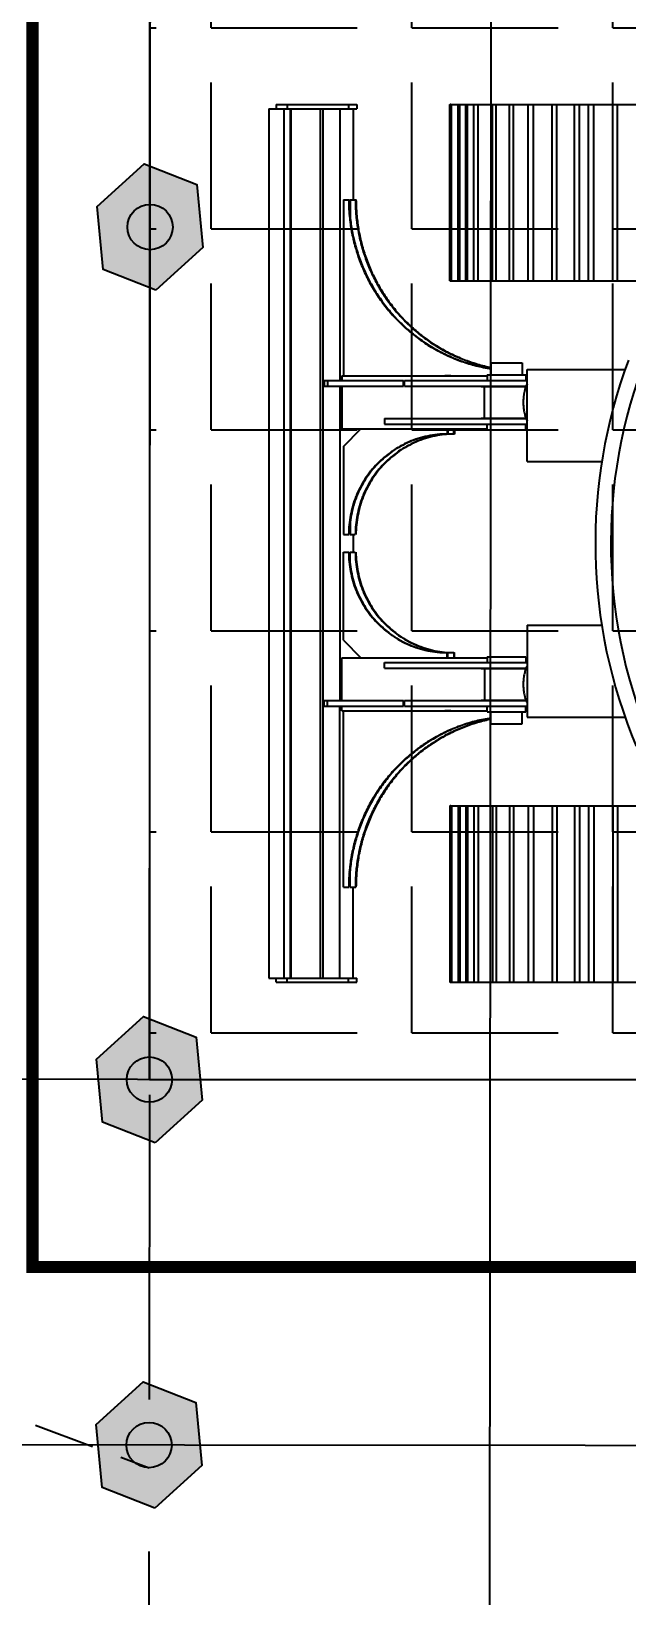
# Model space of a CAD drawing. Header units: metres. Extents: x 668617 to 675126, y 2286318 to 2293677.
# Drawn here: x 669146.04 to 669148.48, y 2287254.09 to 2287260.51 of the extents above; entities that cross this region are included whole.
import ezdxf

# ---------------------------------------------------------------- set-up
doc = ezdxf.new("R2010")
doc.units = ezdxf.units.M
doc.header["$MEASUREMENT"] = 0
doc.linetypes.add('DASHED2', pattern=[0.375, 0.25, -0.125])
doc.linetypes.add('HIDDEN', pattern=[0.375, 0.25, -0.125])
for name, color, linetype in [('0_DESVIO_PEATON', 150, 'Continuous'), ('0_DETALLES_COTAS', 252, 'Continuous'), ('0_GUIA', 6, 'Continuous'), ('0_LINEA_INDICADOR_SEÑAL', 253, 'Continuous'), ('0_VEH_CONSTRUCCION', 250, 'Continuous'), ('DMTG-PB-BANQUETAS', 251, 'Continuous'), ('DMTG-ZONA-TRABAJO', 250, 'Continuous'), ('IAF-R', 7, 'Continuous')]:
    doc.layers.add(name, color=color, linetype=linetype)
doc.styles.get("Standard").update_dxf_attribs({"font": 'arial.ttf'})
doc.dimstyles.get("Standard").update_dxf_attribs({"dimtxt": 0.18, "dimasz": 0.18, "dimexe": 0.18, "dimexo": 0.0625, "dimgap": 0.09, "dimtad": 0, "dimtih": 1, "dimtoh": 1, "dimdec": 4, "dimzin": 0, "dimdsep": 46, "dimtxsty": 'Standard', "dimcen": 0.09, "dimadec": 0, "dimazin": 0, "dimtfac": 1, "dimtdec": 4, "dimtofl": 0, "dimtmove": 0, "dimatfit": 3, "dimfxl": 1, "dimtolj": 1, "dimtzin": 0, "dimarcsym": 0})

# ---------------------------------------------------------------- blocks, each defined once
blk = doc.blocks.new('INDICADOR')
at = {"layer": 'IAF-R', "linetype": 'Continuous'}
h = blk.add_hatch(color=256, dxfattribs=at)
h.dxf.hatch_style = 1
h.paths.add_polyline_path([(0, 0.25), (-0.25, 0.125), (-0.25, -0.125), (0, -0.25), (0.25, -0.125), (0.25, 0.125)])
h.paths.add_polyline_path([(0.1, 0, -1), (-0.1, 0, -1)], flags=16)
h = blk.add_hatch(color=30, dxfattribs=at)
h.dxf.hatch_style = 1
h.paths.add_polyline_path([(-0.1, 0, 1), (0.1, 0, 1)])
at = {"layer": 'IAF-R', "linetype": 'Continuous', "flags": 128}
blk.add_lwpolyline([(-0.25, -0.125), (-0.25, 0.125), (0, 0.25), (0.25, 0.125), (0.25, -0.125), (0, -0.25)], close=True, dxfattribs=at)
at = {"layer": 'IAF-R', "linetype": 'Continuous'}
blk.add_circle((0, 0), 0.1, dxfattribs=at)
blk = doc.blocks.new('_DotSmall')
at = {"color": 0, "linetype": 'ByBlock', "const_width": 0.5}
blk.add_lwpolyline([(-0.0625, 0, 1), (0.0625, 0, 1)], format="xyb", close=True, dxfattribs=at)
blk = doc.blocks.new('*D303')
at = {"layer": '0_DETALLES_COTAS', "linetype": 'DASHED2', "lineweight": -2, "ltscale": 5, "transparency": 16777216}
for p, q in [((669145.0222, 2287256.147), (669145.02, 2287253.438)), ((669146.5222, 2287256.1458), (669146.52, 2287253.4367)), ((669145.0201, 2287253.618), (669143.7201, 2287253.6191)), ((669146.5201, 2287253.6167), (669145.0201, 2287253.618))]:
    blk.add_line(p, q, dxfattribs=at)
at = {"layer": 'Defpoints', "color": 0, "linetype": 'DASHED2', "ltscale": 5, "transparency": 16777216}
for p in [(669145.0223, 2287256.2095), (669146.5223, 2287256.2083), (669146.5201, 2287253.6167)]:
    blk.add_point(p, dxfattribs=at)
at = {"layer": '0_DETALLES_COTAS', "linetype": 'DASHED2', "lineweight": -2, "ltscale": 5, "transparency": 16777216, "xscale": 0.8, "yscale": 0.8, "zscale": 0.8}
for p, rotation in [((669145.0201, 2287253.618), 179.9524403379211), ((669146.5201, 2287253.6167), 359.9524403379211)]:
    blk.add_blockref('_DotSmall', p, dxfattribs=dict(at, rotation=rotation))
at = {"layer": '0_DETALLES_COTAS', "linetype": 'DASHED2', "ltscale": 5, "transparency": 16777216, "insert": (669142.2201, 2287253.6191), "char_height": 0.8, "attachment_point": 5}
blk.add_mtext('\\A1;1.50', dxfattribs=at)
blk = doc.blocks.new('excavadora planta')
at = {"color": 0}
for p, q in [((-0.5175, 1.251), (-4.1079, 1.251)), ((-0.9935, 0.7486), (-0.9935, 1.251)), ((-0.9804, 0.7486), (-0.9804, 1.251)), ((-0.9265, 0.7486), (-0.9265, 1.251)), ((-0.9114, 0.7486), (-0.9114, 1.251)), ((-0.885, 0.7486), (-0.885, 1.251)), ((-0.871, 0.7486), (-0.871, 1.251)), ((-0.8207, 0.7486), (-0.8207, 1.251)), ((-0.8076, 0.7486), (-0.8076, 1.251)), ((-0.7539, 0.7486), (-0.7539, 1.251)), ((-0.7389, 0.7486), (-0.7389, 1.251)), ((-0.6968, 0.7486), (-0.6968, 1.251)), ((-0.6861, 0.7486), (-0.6861, 1.251)), ((-0.6474, 0.7486), (-0.6474, 1.251)), ((-0.6373, 0.7486), (-0.6373, 1.251)), ((-0.596, 0.7486), (-0.596, 1.251)), ((-0.5845, 0.7486), (-0.5845, 1.251)), ((-0.5658, 0.7486), (-0.5658, 1.251)), ((-0.561, 0.7486), (-0.561, 1.251)), ((-0.5437, 0.7486), (-0.5437, 1.251)), ((-0.5392, 0.7486), (-0.5392, 1.251)), ((-0.5207, 0.7486), (-0.5207, 1.251)), ((-0.5175, 1.251), (-0.5175, 0.7486)), ((-0.5175, 0.7486), (-0.5175, 1.251)), ((-0.5156, 0.7486), (-0.5156, 1.251)), ((-0.0202, 1.251), (-0.2502, 1.251)), ((-0.2502, 1.251), (-0.2502, 1.239)), ((-0.2267, 1.251), (-0.2267, 1.239)), ((-0.0516, 1.251), (-0.0516, 1.239)), ((-0.0202, 1.251), (-0.0202, 1.239)), ((0, 1.239), (-0.2502, 1.239)), ((-0.2402, 1.239), (-0.2402, 0.9797)), ((-0.2016, 1.239), (-0.2016, 0.4642)), ((-0.154, -1.239), (-0.154, 1.239)), ((-0.1459, -1.239), (-0.1459, 1.239)), ((-0.0627, -1.239), (-0.0627, 1.239)), ((-0.0607, -1.239), (-0.0607, 1.239)), ((-0.0425, -1.239), (-0.0425, 1.239)), ((0, -1.239), (0, 1.239)), ((-0.2315, 0.9797), (-0.248, 0.9797)), ((-0.2315, 0.9797), (-0.2315, 0.9309)), ((-0.2125, 0.9797), (-0.229, 0.9797)), ((-0.2125, 0.9797), (-0.2125, 0.4773)), ((-0.5175, 0.7486), (-1.1389, 0.7486)), ((-0.5175, 0.7486), (-1.1389, 0.7486)), ((-0.7366, 0.4956), (-1.0152, 0.4956)), ((-0.7366, 0.2329), (-0.7366, 0.4956)), ((-0.6326, 0.5145), (-0.7221, 0.5145)), ((-0.7221, 0.5145), (-0.7221, 0.4803)), ((-0.6326, 0.5145), (-0.6326, 0.4803)), ((-0.7326, 0.4773), (-0.7366, 0.4773)), ((-0.3864, 0.4642), (-0.7366, 0.4642)), ((-0.3864, 0.4482), (-0.7366, 0.4482)), ((-0.6047, 0.4472), (-0.7327, 0.4472)), ((-0.6221, 0.4803), (-0.7326, 0.4803)), ((-0.7326, 0.4803), (-0.7326, 0.4642)), ((-0.6221, 0.4803), (-0.6221, 0.4642)), ((-0.2077, 0.4773), (-0.6221, 0.4773)), ((-0.6149, 0.3567), (-0.6149, 0.4472)), ((-0.5184, 0.4773), (-0.5012, 0.4773)), ((-0.3864, 0.4642), (-0.3864, 0.4482)), ((-0.1572, 0.4642), (-0.3834, 0.4642)), ((-0.3834, 0.4642), (-0.3834, 0.4482)), ((-0.1572, 0.4482), (-0.3834, 0.4482)), ((-0.2077, 0.4773), (-0.2077, 0.4642)), ((-0.2077, 0.4482), (-0.2077, 0.3266)), ((-0.2016, -0.4482), (-0.2016, 0.4482)), ((-0.1671, 0.4642), (-0.1671, 0.4482)), ((-0.1572, 0.4642), (-0.1572, 0.4482)), ((-0.3293, 0.3557), (-0.7366, 0.3557)), ((-0.3293, 0.3396), (-0.7366, 0.3396)), ((-0.7326, 0.3266), (-0.7366, 0.3266)), ((-0.6047, 0.3567), (-0.7327, 0.3567)), ((-0.7326, 0.3236), (-0.7326, 0.3396)), ((-0.6221, 0.3236), (-0.7326, 0.3236)), ((-0.6221, 0.3236), (-0.6221, 0.3396)), ((-0.2077, 0.3266), (-0.6221, 0.3266)), ((-0.5286, 0.3266), (-0.5286, 0.3115)), ((-0.5267, 0.3115), (-0.5267, 0.3266)), ((-0.5096, 0.3266), (-0.5096, 0.3115)), ((-0.5078, 0.3266), (-0.5078, 0.3115)), ((-0.3293, 0.3557), (-0.3293, 0.3396)), ((-0.2125, 0.2763), (-0.2617, 0.3266)), ((-0.2125, 0.2763), (-0.2125, 0.0251)), ((-0.7366, 0.2329), (-0.9488, 0.2329)), ((-0.2315, 0.0626), (-0.2315, 0.0251)), ((-0.2315, 0.0251), (-0.2462, 0.0251)), ((-0.2402, -0.0251), (-0.2402, 0.0251)), ((-0.2143, 0.0251), (-0.229, 0.0251)), ((-0.2125, 0.0251), (-0.2272, 0.0251)), ((-0.2315, -0.0251), (-0.2462, -0.0251)), ((-0.2315, -0.0626), (-0.2315, -0.0251)), ((-0.2143, -0.0251), (-0.229, -0.0251)), ((-0.2125, -0.0251), (-0.2272, -0.0251)), ((-0.2125, -0.2763), (-0.2125, -0.0251)), ((-0.7366, -0.2329), (-0.9488, -0.2329)), ((-0.7366, -0.2329), (-0.7366, -0.4956)), ((-0.5286, -0.3266), (-0.5286, -0.3115)), ((-0.5267, -0.3115), (-0.5267, -0.3266)), ((-0.5096, -0.3266), (-0.5096, -0.3115)), ((-0.5078, -0.3266), (-0.5078, -0.3115)), ((-0.2125, -0.2763), (-0.2617, -0.3266)), ((-0.7326, -0.3266), (-0.7366, -0.3266)), ((-0.3293, -0.3396), (-0.7366, -0.3396)), ((-0.3293, -0.3557), (-0.7331, -0.3557)), ((-0.6047, -0.3567), (-0.7327, -0.3567)), ((-0.6221, -0.3236), (-0.7326, -0.3236)), ((-0.7326, -0.3236), (-0.7326, -0.3396)), ((-0.6221, -0.3236), (-0.6221, -0.3396)), ((-0.2077, -0.3266), (-0.6221, -0.3266)), ((-0.6149, -0.3567), (-0.6149, -0.4472)), ((-0.3293, -0.3557), (-0.3293, -0.3396)), ((-0.2077, -0.4482), (-0.2077, -0.3266)), ((-0.3864, -0.4642), (-0.7366, -0.4642)), ((-0.7326, -0.4773), (-0.7366, -0.4773)), ((-0.3864, -0.4482), (-0.7331, -0.4482)), ((-0.6047, -0.4472), (-0.7327, -0.4472)), ((-0.7326, -0.4803), (-0.7326, -0.4642)), ((-0.6221, -0.4803), (-0.7326, -0.4803)), ((-0.7221, -0.5145), (-0.7221, -0.4803)), ((-0.6326, -0.5145), (-0.6326, -0.4803)), ((-0.6221, -0.4803), (-0.6221, -0.4642)), ((-0.2077, -0.4773), (-0.6221, -0.4773)), ((-0.5184, -0.4773), (-0.5012, -0.4773)), ((-0.3864, -0.4482), (-0.3864, -0.4642)), ((-0.1572, -0.4482), (-0.3834, -0.4482)), ((-0.3834, -0.4482), (-0.3834, -0.4642)), ((-0.1572, -0.4642), (-0.3834, -0.4642)), ((-0.2125, -0.9797), (-0.2125, -0.4773)), ((-0.2077, -0.4773), (-0.2077, -0.4642)), ((-0.2016, -1.239), (-0.2016, -0.4642)), ((-0.1671, -0.4642), (-0.1671, -0.4482)), ((-0.1572, -0.4642), (-0.1572, -0.4482)), ((-0.7366, -0.4956), (-1.0152, -0.4956)), ((-0.6326, -0.5145), (-0.7221, -0.5145)), ((-0.5175, -0.7486), (-1.1389, -0.7486)), ((-0.9935, -0.7486), (-0.9935, -1.251)), ((-0.9804, -0.7486), (-0.9804, -1.251)), ((-0.9265, -0.7486), (-0.9265, -1.251)), ((-0.9114, -0.7486), (-0.9114, -1.251)), ((-0.885, -0.7486), (-0.885, -1.251)), ((-0.871, -0.7486), (-0.871, -1.251)), ((-0.8207, -0.7486), (-0.8207, -1.251)), ((-0.8076, -0.7486), (-0.8076, -1.251)), ((-0.7539, -0.7486), (-0.7539, -1.251)), ((-0.7389, -0.7486), (-0.7389, -1.251)), ((-0.6968, -0.7486), (-0.6968, -1.251)), ((-0.6861, -0.7486), (-0.6861, -1.251)), ((-0.6474, -0.7486), (-0.6474, -1.251)), ((-0.6373, -0.7486), (-0.6373, -1.251)), ((-0.596, -0.7486), (-0.596, -1.251)), ((-0.5845, -0.7486), (-0.5845, -1.251)), ((-0.5658, -0.7486), (-0.5658, -1.251)), ((-0.561, -0.7486), (-0.561, -1.251)), ((-0.5437, -0.7486), (-0.5437, -1.251)), ((-0.5392, -0.7486), (-0.5392, -1.251)), ((-0.5207, -0.7486), (-0.5207, -1.251)), ((-0.5175, -0.7486), (-0.5175, -1.251)), ((-0.5156, -0.7486), (-0.5156, -1.251)), ((-0.2315, -0.9797), (-0.2315, -0.9309)), ((-0.2315, -0.9797), (-0.248, -0.9797)), ((-0.2402, -1.239), (-0.2402, -0.9797)), ((-0.2125, -0.9797), (-0.229, -0.9797)), ((0, -1.239), (-0.2502, -1.239)), ((-0.2502, -1.251), (-0.2502, -1.239)), ((-0.2267, -1.251), (-0.2267, -1.239)), ((-0.0516, -1.251), (-0.0516, -1.239)), ((-0.0202, -1.251), (-0.0202, -1.239)), ((-0.5175, -1.251), (-4.1079, -1.251)), ((-0.0202, -1.251), (-0.2502, -1.251))]:
    blk.add_line(p, q, dxfattribs=at)
for centre, radius, start, end in [((-0.7451, 0.9797), 0.497, 350.4826, 355.2452), ((-0.7432, 0.9797), 0.497, 350.4067, 355.2069), ((-0.7455, 0.9797), 0.4974, 355.245, 0.0001), ((-0.7436, 0.9797), 0.4974, 355.2063, 0.0001), ((-0.726, 0.9797), 0.497, 350.1551, 355.0814), ((-0.7242, 0.9797), 0.497, 350.13, 355.0695), ((-0.7265, 0.9797), 0.4974, 355.081, 0.0002), ((-0.7247, 0.9797), 0.4974, 355.0694, 0.0002), ((-0.7442, 0.9795), 0.4962, 345.7116, 350.4827), ((-0.7424, 0.9795), 0.4961, 345.598, 350.4067), ((-0.7251, 0.9795), 0.4961, 345.2201, 350.1555), ((-0.7233, 0.9795), 0.4961, 345.1816, 350.1305), ((-0.743, 0.9792), 0.4949, 340.9287, 345.712), ((-0.7412, 0.9792), 0.4949, 340.7771, 345.5981), ((-0.7239, 0.9792), 0.4948, 340.2716, 345.2202), ((-0.722, 0.9792), 0.4947, 340.2197, 345.1819), ((-0.7415, 0.9787), 0.4933, 336.13, 340.9287), ((-0.7396, 0.9787), 0.4933, 335.9405, 340.7774), ((-0.7222, 0.9786), 0.493, 335.306, 340.2719), ((-0.7204, 0.9786), 0.493, 335.2404, 340.2198), ((-0.7397, 0.9779), 0.4914, 331.3132, 336.1304), ((-0.7378, 0.9779), 0.4913, 331.0848, 335.9406), ((-0.7204, 0.9778), 0.491, 330.3201, 335.3061), ((-0.7185, 0.9777), 0.491, 330.2407, 335.2407), ((-0.7378, 0.9769), 0.4892, 326.4747, 331.3132), ((-0.7359, 0.9768), 0.4891, 326.2075, 331.0849), ((-0.7184, 0.9766), 0.4887, 325.3111, 330.3205), ((-0.7166, 0.9766), 0.4887, 325.2178, 330.2409), ((-0.732, 0.9739), 0.4842, 316.3796, 321.3061), ((-0.7339, 0.974), 0.4844, 316.7266, 321.6132), ((-0.7359, 0.9756), 0.4869, 321.6133, 326.4749), ((-0.7339, 0.9755), 0.4867, 321.3063, 326.2075), ((-0.7164, 0.9752), 0.4862, 320.2764, 325.311), ((-0.7145, 0.9752), 0.4862, 320.1691, 325.2179), ((-0.7301, 0.9721), 0.4816, 311.4272, 316.3797), ((-0.732, 0.9723), 0.4818, 311.8147, 316.7269), ((-0.7125, 0.9717), 0.481, 310.126, 315.2151), ((-0.7106, 0.9716), 0.4809, 309.99, 315.0935), ((-0.7144, 0.9735), 0.4836, 315.2153, 320.2767), ((-0.7125, 0.9735), 0.4836, 315.0935, 320.1693), ((-2.4227, 0), 1.448, 338.3354, 24.0813), ((-0.727, 0.9683), 0.4766, 301.4439, 306.4482), ((-0.7289, 0.9684), 0.4769, 301.9135, 306.8766), ((-0.7284, 0.9702), 0.4791, 306.4486, 311.4272), ((-0.7304, 0.9704), 0.4793, 306.8765, 311.8144), ((-0.7108, 0.9697), 0.4784, 305.0098, 310.1261), ((-0.709, 0.9696), 0.4783, 304.859, 309.99), ((-2.4227, 0), 1.4922, 339.5246, 22.8083), ((-0.7249, 0.9645), 0.4723, 291.3656, 296.4155), ((-0.7268, 0.9647), 0.4725, 291.9169, 296.926), ((-0.7075, 0.9639), 0.4717, 289.5099, 294.6986), ((-0.7258, 0.9663), 0.4744, 296.4154, 301.4438), ((-0.7277, 0.9665), 0.4746, 296.9263, 301.9132), ((-0.7083, 0.9657), 0.4737, 294.6988, 299.8665), ((-0.7064, 0.9657), 0.4736, 294.5171, 299.7012), ((-0.7094, 0.9677), 0.4759, 299.8666, 305.0095), ((-0.7075, 0.9676), 0.4759, 299.7014, 304.859), ((-0.7239, 0.9616), 0.4693, 281.2161, 286.299), ((-0.7066, 0.9612), 0.4688, 279.0829, 284.3035), ((-0.7048, 0.9612), 0.4688, 278.8576, 284.0926), ((-0.7257, 0.9617), 0.4694, 281.8493, 286.8912), ((-0.7243, 0.9629), 0.4706, 286.2992, 291.3652), ((-0.7069, 0.9624), 0.4701, 284.3038, 289.5098), ((-0.7051, 0.9623), 0.47, 284.0928, 289.3131), ((-0.7261, 0.9631), 0.4708, 286.8916, 291.9168), ((-0.7056, 0.9639), 0.4716, 289.3133, 294.5167), ((-0.7807, 0.4278), 0.0517, 23.8804, 31.4762), ((-0.7997, 0.4193), 0.0726, 18.5631, 23.9697), ((-0.8193, 0.4126), 0.0932, 14.3974, 18.6055), ((-0.8377, 0.4079), 0.1123, 10.9164, 14.4176), ((-0.8537, 0.4047), 0.1286, 7.8721, 10.9283), ((-0.8665, 0.403), 0.1414, 5.1092, 7.8824), ((-0.8752, 0.4022), 0.1503, 2.5081, 5.115), ((-0.8797, 0.4019), 0.1548, 359.9832, 2.5126), ((-0.8797, 0.4019), 0.1547, 357.4518, 359.9876), ((-0.7996, 0.3845), 0.0724, 335.9832, 341.3955), ((-0.8191, 0.3912), 0.093, 341.3543, 345.5607), ((-0.8375, 0.396), 0.112, 345.5384, 349.0394), ((-0.8535, 0.3991), 0.1284, 349.0263, 352.0818), ((-0.8663, 0.4009), 0.1413, 352.0745, 354.8514), ((-0.8751, 0.4017), 0.1502, 354.8438, 357.4564), ((-0.7805, 0.376), 0.0516, 328.4797, 336.0696), ((-0.5286, 0.0367), 0.2749, 84.201, 89.9999), ((-0.5267, 0.0366), 0.2749, 84.201, 89.9999), ((-0.5096, 0.0367), 0.2749, 84.201, 89.9999), ((-0.5078, 0.0367), 0.2749, 84.201, 89.9999), ((-0.5286, 0.0363), 0.2752, 78.4052, 84.2005), ((-0.5268, 0.0363), 0.2752, 78.4052, 84.2005), ((-0.5096, 0.0363), 0.2752, 78.4052, 84.2005), ((-0.5078, 0.0363), 0.2752, 78.4052, 84.2005), ((-0.5287, 0.0357), 0.2759, 72.6232, 78.4049), ((-0.5269, 0.0357), 0.2759, 72.6232, 78.4049), ((-0.5097, 0.0357), 0.2759, 72.6232, 78.4049), ((-0.5079, 0.0357), 0.2759, 72.6232, 78.4049), ((-0.529, 0.0347), 0.2768, 66.861, 72.6226), ((-0.5272, 0.0347), 0.2768, 66.861, 72.6226), ((-0.51, 0.0347), 0.2768, 66.861, 72.6226), ((-0.5082, 0.0347), 0.2768, 66.861, 72.6226), ((-0.5295, 0.0336), 0.278, 61.1249, 66.861), ((-0.5277, 0.0336), 0.278, 61.1249, 66.861), ((-0.5105, 0.0336), 0.278, 61.1247, 66.8609), ((-0.5087, 0.0336), 0.278, 61.1249, 66.861), ((-0.5302, 0.0324), 0.2795, 55.418, 61.1244), ((-0.5284, 0.0324), 0.2795, 55.4182, 61.1246), ((-0.5112, 0.0324), 0.2795, 55.418, 61.1244), ((-0.5094, 0.0324), 0.2795, 55.418, 61.1244), ((-0.5311, 0.031), 0.2811, 49.7442, 55.4179), ((-0.5293, 0.031), 0.2811, 49.7442, 55.4179), ((-0.5121, 0.031), 0.2811, 49.7442, 55.4179), ((-0.5103, 0.031), 0.2811, 49.744, 55.4177), ((-0.5322, 0.0298), 0.2828, 44.1049, 49.7442), ((-0.5304, 0.0298), 0.2828, 44.1051, 49.7444), ((-0.5132, 0.0298), 0.2828, 44.1049, 49.7442), ((-0.5334, 0.0286), 0.2845, 38.5, 44.1049), ((-0.5114, 0.0298), 0.2828, 44.1049, 49.7442), ((-0.5316, 0.0286), 0.2845, 38.5002, 44.1052), ((-0.5144, 0.0286), 0.2845, 38.5, 44.1049), ((-0.5126, 0.0286), 0.2845, 38.4998, 44.1047), ((-0.5348, 0.0275), 0.2862, 32.9285, 38.5), ((-0.5329, 0.0275), 0.2862, 32.9285, 38.5), ((-0.5361, 0.0267), 0.2877, 27.3879, 32.9287), ((-0.5343, 0.0267), 0.2877, 27.388, 32.9288), ((-0.5158, 0.0275), 0.2862, 32.9285, 38.5), ((-0.5139, 0.0275), 0.2862, 32.9288, 38.5003), ((-0.5171, 0.0267), 0.2877, 27.3879, 32.9287), ((-0.5153, 0.0267), 0.2877, 27.3879, 32.9287), ((-0.5373, 0.026), 0.2892, 21.8747, 27.3884), ((-0.5355, 0.026), 0.2892, 21.8747, 27.3884), ((-0.5183, 0.026), 0.2892, 21.8743, 27.388), ((-0.5165, 0.026), 0.2892, 21.8743, 27.388), ((-0.5385, 0.0256), 0.2904, 16.3836, 21.8747), ((-0.5366, 0.0255), 0.2904, 16.3839, 21.875), ((-0.5394, 0.0253), 0.2913, 10.9128, 16.3842), ((-0.5375, 0.0253), 0.2913, 10.9125, 16.3839), ((-0.5195, 0.0256), 0.2904, 16.3837, 21.8748), ((-0.5176, 0.0256), 0.2904, 16.3837, 21.8748), ((-0.5204, 0.0253), 0.2913, 10.9128, 16.3842), ((-0.5186, 0.0253), 0.2913, 10.9125, 16.3839), ((-0.54, 0.0252), 0.292, 5.4522, 10.9128), ((-0.5382, 0.0252), 0.292, 5.4525, 10.9131), ((-0.5403, 0.0251), 0.2923, 359.9999, 5.453), ((-0.5385, 0.0251), 0.2923, 359.9999, 5.453), ((-0.521, 0.0252), 0.292, 5.4525, 10.9131), ((-0.5192, 0.0252), 0.292, 5.4525, 10.9131), ((-0.5213, 0.0251), 0.2923, 359.9996, 5.4527), ((-0.5195, 0.0251), 0.2923, 359.9997, 5.4526), ((-0.5403, -0.0251), 0.2923, 354.547, 0.0001), ((-0.5385, -0.0251), 0.2923, 354.547, 0.0001), ((-0.5213, -0.0251), 0.2923, 354.5473, 0.0004), ((-0.5195, -0.0251), 0.2923, 354.5474, 0.0003), ((-0.5394, -0.0253), 0.2913, 343.6158, 349.0872), ((-0.5375, -0.0253), 0.2913, 343.6161, 349.0875), ((-0.54, -0.0252), 0.292, 349.0872, 354.5478), ((-0.5382, -0.0252), 0.292, 349.0869, 354.5475), ((-0.5204, -0.0253), 0.2913, 343.6158, 349.0872), ((-0.5186, -0.0253), 0.2913, 343.6161, 349.0875), ((-0.521, -0.0252), 0.292, 349.0869, 354.5475), ((-0.5192, -0.0252), 0.292, 349.0869, 354.5475), ((-0.5373, -0.026), 0.2892, 332.6117, 338.1255), ((-0.5355, -0.026), 0.2892, 332.6116, 338.1253), ((-0.5385, -0.0256), 0.2904, 338.1252, 343.6163), ((-0.5366, -0.0255), 0.2904, 338.125, 343.6161), ((-0.5183, -0.026), 0.2892, 332.612, 338.1257), ((-0.5165, -0.026), 0.2892, 332.6118, 338.1256), ((-0.5195, -0.0256), 0.2904, 338.1252, 343.6163), ((-0.5176, -0.0256), 0.2904, 338.1252, 343.6163), ((-0.5361, -0.0267), 0.2877, 327.0713, 332.6121), ((-0.5343, -0.0267), 0.2877, 327.0712, 332.612), ((-0.5171, -0.0267), 0.2877, 327.0713, 332.6121), ((-0.5153, -0.0267), 0.2877, 327.0715, 332.6123), ((-0.5334, -0.0286), 0.2845, 315.8951, 321.5), ((-0.5316, -0.0286), 0.2845, 315.8948, 321.4998), ((-0.5348, -0.0275), 0.2862, 321.5, 327.0715), ((-0.5144, -0.0286), 0.2845, 315.8951, 321.5), ((-0.5329, -0.0275), 0.2862, 321.5, 327.0715), ((-0.5126, -0.0286), 0.2845, 315.8953, 321.5002), ((-0.5158, -0.0275), 0.2862, 321.5, 327.0715), ((-0.5139, -0.0275), 0.2862, 321.4997, 327.0712), ((-0.5302, -0.0324), 0.2795, 298.8756, 304.582), ((-0.5284, -0.0324), 0.2795, 298.8754, 304.5818), ((-0.5112, -0.0324), 0.2795, 298.8756, 304.582), ((-0.5094, -0.0324), 0.2795, 298.8756, 304.582), ((-0.5311, -0.031), 0.2811, 304.5821, 310.2558), ((-0.5293, -0.031), 0.2811, 304.5821, 310.2558), ((-0.5121, -0.031), 0.2811, 304.5821, 310.2558), ((-0.5103, -0.031), 0.2811, 304.5823, 310.256), ((-0.5322, -0.0298), 0.2828, 310.2558, 315.8951), ((-0.5304, -0.0298), 0.2828, 310.2556, 315.8949), ((-0.5132, -0.0298), 0.2828, 310.2558, 315.8951), ((-0.5114, -0.0298), 0.2828, 310.2558, 315.8951), ((-0.5286, -0.0367), 0.2749, 270.0004, 275.7993), ((-0.5268, -0.0366), 0.2749, 270.0004, 275.7993), ((-0.5096, -0.0367), 0.2749, 270.0004, 275.7993), ((-0.5078, -0.0367), 0.2749, 270.0004, 275.7993), ((-0.5286, -0.0363), 0.2752, 275.7992, 281.5945), ((-0.5268, -0.0363), 0.2752, 275.7992, 281.5945), ((-0.5096, -0.0363), 0.2752, 275.7992, 281.5945), ((-0.5078, -0.0363), 0.2752, 275.7992, 281.5945), ((-0.5287, -0.0357), 0.2759, 281.5954, 287.3771), ((-0.5269, -0.0357), 0.2759, 281.5954, 287.3771), ((-0.5097, -0.0357), 0.2759, 281.5954, 287.3771), ((-0.5079, -0.0357), 0.2759, 281.5951, 287.3768), ((-0.529, -0.0347), 0.2768, 287.3771, 293.1387), ((-0.5272, -0.0347), 0.2768, 287.3771, 293.1387), ((-0.51, -0.0347), 0.2768, 287.3771, 293.1387), ((-0.5082, -0.0347), 0.2768, 287.3774, 293.139), ((-0.5295, -0.0336), 0.278, 293.139, 298.8751), ((-0.5277, -0.0336), 0.278, 293.139, 298.8751), ((-0.5105, -0.0336), 0.278, 293.1391, 298.8753), ((-0.5087, -0.0336), 0.278, 293.139, 298.8751), ((-0.7805, -0.376), 0.0516, 23.9304, 31.5203), ((-0.7996, -0.3845), 0.0724, 18.6045, 24.0168), ((-0.8191, -0.3912), 0.093, 14.4393, 18.6457), ((-0.8375, -0.396), 0.112, 10.9606, 14.4616), ((-0.8535, -0.3991), 0.1284, 7.9184, 10.9739), ((-0.8663, -0.4009), 0.1413, 5.1484, 7.9253), ((-0.8751, -0.4017), 0.1502, 2.5436, 5.1562), ((-0.8797, -0.4019), 0.1547, 0.0124, 2.5482), ((-0.7997, -0.4193), 0.0726, 336.0303, 341.4369), ((-0.8193, -0.4126), 0.0932, 341.3945, 345.6026), ((-0.8377, -0.4079), 0.1123, 345.5824, 349.0836), ((-0.8537, -0.4047), 0.1286, 349.0717, 352.1279), ((-0.8665, -0.403), 0.1414, 352.1176, 354.8908), ((-0.8752, -0.4022), 0.1503, 354.885, 357.4919), ((-0.8797, -0.4019), 0.1548, 357.4875, 0.0169), ((-0.7806, -0.4278), 0.0517, 328.5232, 336.119), ((-0.7048, -0.9612), 0.4688, 75.9076, 81.1426), ((-0.7066, -0.9612), 0.4688, 75.6965, 80.9171), ((-0.7239, -0.9616), 0.4693, 73.701, 78.7839), ((-0.7257, -0.9617), 0.4694, 73.1086, 78.1505), ((-0.7243, -0.9629), 0.4706, 68.6348, 73.7008), ((-0.7069, -0.9624), 0.4701, 70.4902, 75.6962), ((-0.7051, -0.9623), 0.47, 70.6869, 75.9072), ((-0.7261, -0.9631), 0.4708, 68.0832, 73.1084), ((-0.7249, -0.9645), 0.4723, 63.5845, 68.6344), ((-0.7268, -0.9647), 0.4725, 63.074, 68.0831), ((-0.7075, -0.9639), 0.4717, 65.3014, 70.4901), ((-0.7056, -0.9639), 0.4716, 65.4831, 70.6865), ((-0.7064, -0.9657), 0.4736, 60.2988, 65.4829), ((-0.7258, -0.9663), 0.4744, 58.5562, 63.5846), ((-0.7277, -0.9665), 0.4746, 58.0868, 63.0737), ((-0.7083, -0.9657), 0.4737, 60.1335, 65.3012), ((-0.727, -0.9683), 0.4766, 53.5518, 58.5561), ((-0.7289, -0.9684), 0.4769, 53.1234, 58.0865), ((-0.7094, -0.9677), 0.4759, 54.9905, 60.1334), ((-0.7075, -0.9676), 0.4759, 55.1412, 60.2988), ((-0.7108, -0.9697), 0.4784, 49.8739, 54.9902), ((-0.709, -0.9696), 0.4783, 50.0099, 55.1409), ((-0.7284, -0.9702), 0.4791, 48.5728, 53.5514), ((-0.7304, -0.9704), 0.4793, 48.1856, 53.1235), ((-0.7301, -0.9721), 0.4816, 43.6204, 48.573), ((-0.732, -0.9723), 0.4818, 43.2731, 48.1853), ((-0.7125, -0.9717), 0.481, 44.7849, 49.874), ((-0.7106, -0.9716), 0.4809, 44.9065, 50.01), ((-0.732, -0.9739), 0.4842, 38.6938, 43.6202), ((-0.7339, -0.974), 0.4844, 38.3868, 43.2734), ((-0.7144, -0.9735), 0.4836, 39.7233, 44.7847), ((-0.7125, -0.9735), 0.4836, 39.8307, 44.9065), ((-0.7164, -0.9752), 0.4862, 34.689, 39.7236), ((-0.7145, -0.9752), 0.4862, 34.7821, 39.8309), ((-0.7359, -0.9756), 0.4869, 33.5251, 38.3867), ((-0.7339, -0.9755), 0.4867, 33.7925, 38.6937), ((-0.7378, -0.9769), 0.4892, 28.6868, 33.5253), ((-0.7359, -0.9768), 0.4891, 28.9151, 33.7925), ((-0.7184, -0.9766), 0.4887, 29.6795, 34.6889), ((-0.7166, -0.9766), 0.4887, 29.7592, 34.7823), ((-0.7397, -0.9779), 0.4914, 23.8696, 28.6868), ((-0.7378, -0.9779), 0.4913, 24.0594, 28.9152), ((-0.7204, -0.9778), 0.491, 24.6939, 29.6799), ((-0.7185, -0.9777), 0.491, 24.7592, 29.7592), ((-0.7415, -0.9787), 0.4933, 19.0713, 23.87), ((-0.7396, -0.9787), 0.4933, 19.2226, 24.0595), ((-0.7222, -0.9786), 0.493, 19.7281, 24.694), ((-0.7204, -0.9786), 0.493, 19.7802, 24.7596), ((-0.743, -0.9792), 0.4949, 14.288, 19.0713), ((-0.7412, -0.9792), 0.4949, 14.4019, 19.2229), ((-0.7239, -0.9792), 0.4948, 14.7798, 19.7284), ((-0.722, -0.9792), 0.4947, 14.8181, 19.7803), ((-0.7442, -0.9795), 0.4962, 9.5173, 14.2884), ((-0.7424, -0.9795), 0.4961, 9.5933, 14.402), ((-0.7251, -0.9795), 0.4961, 9.8445, 14.7799), ((-0.7233, -0.9795), 0.4961, 9.8695, 14.8184), ((-0.7451, -0.9797), 0.497, 4.7548, 9.5174), ((-0.7432, -0.9797), 0.497, 4.7931, 9.5933), ((-0.726, -0.9797), 0.497, 4.9186, 9.8449), ((-0.7242, -0.9797), 0.497, 4.9305, 9.87), ((-0.7455, -0.9797), 0.4974, 359.9999, 4.755), ((-0.7436, -0.9797), 0.4974, 359.9999, 4.7937), ((-0.7265, -0.9797), 0.4974, 359.9998, 4.919), ((-0.7247, -0.9797), 0.4974, 359.9998, 4.9306)]:
    blk.add_arc(centre, radius, start, end, dxfattribs=at)
for p in [(-0.5175, 1.251), (-0.5175, 1.251), (-0.5175, 0.7486), (-0.5175, 0.7486), (-0.5175, -0.7486), (-0.5175, -1.251)]:
    blk.add_point(p, dxfattribs=at)

msp = doc.modelspace()

# ---------------------------------------------------------------- hatches: boundary and pattern name
at = {"layer": 'DMTG-ZONA-TRABAJO', "ltscale": 3}
h = msp.add_hatch(dxfattribs=at)
h.set_pattern_fill('ANGLE', color=30, scale=3)
h.set_pattern_definition([(0, (0, 0), (0, 0.825), [0.6, -0.225]), (90, (0, 0), (-0.825, 5e-17), [0.6, -0.225])])
h.paths.add_polyline_path([(669153.26392, 2287266.05324), (669146.52229, 2287266.05324), (669146.52229, 2287256.20827), (669153.26392, 2287256.20827)])

# ---------------------------------------------------------------- linework, layer by layer
at = {"layer": '0_DESVIO_PEATON', "color": 6, "linetype": 'HIDDEN', "const_width": 0.05}
msp.add_lwpolyline([(669152.32503, 2287269.33466), (669152.32503, 2287266.73396), (669146.16189, 2287266.73396), (669146.04267, 2287266.73396), (669146.04267, 2287255.43907), (669152.40497, 2287255.43907), (669152.40497, 2287252.37347)], dxfattribs=at)
at = {"layer": '0_GUIA', "color": 6}
for points in [[(669147.89756, 2287225.97046), (669147.96202, 2287304.06911)], [(669146.52229, 2287256.20827), (669146.53093, 2287266.62093)], [(669147.92252, 2287256.20711), (669145.02229, 2287256.20952)], [(669153.24608, 2287256.20272), (669147.92252, 2287256.20711)], [(669153.24361, 2287254.70269), (669145.02105, 2287254.70952)]]:
    msp.add_lwpolyline(points, dxfattribs=at)
msp.add_lwpolyline([(669153.26392, 2287266.05324), (669146.52229, 2287266.05324), (669146.52229, 2287256.20827), (669153.26392, 2287256.20827)], close=True, dxfattribs=at)
at = {"layer": '0_LINEA_INDICADOR_SEÑAL', "color": 252, "linetype": 'HIDDEN'}
msp.add_lwpolyline([(669131.30547, 2287260.31564), (669146.52097, 2287254.61525)], dxfattribs=at)
at = {"layer": 'DMTG-PB-BANQUETAS', "flags": 128}
msp.add_lwpolyline([(669272.58248, 2287220.486), (669153.23003, 2287220.18895), (669152.59928, 2287220.2246), (669151.97807, 2287220.33419), (669151.3734, 2287220.51666), (669150.79525, 2287220.76893), (669150.24959, 2287221.08797), (669149.74638, 2287221.46869), (669149.29161, 2287221.90706), (669148.8922, 2287222.39502), (669148.55312, 2287222.92754), (669148.27931, 2287223.49658), (669148.07371, 2287224.09311), (669147.94127, 2287224.71111), (669147.88191, 2287225.33956), (669147.89756, 2287225.97046), (669147.96202, 2287304.06911)], dxfattribs=at)

# ---------------------------------------------------------------- block references
at = {"layer": '0_VEH_CONSTRUCCION', "xscale": 1.44, "yscale": 1.44, "zscale": 1.44, "rotation": 180}
msp.add_blockref('excavadora planta', (669147.01341, 2287258.40937), dxfattribs=at)
at = {"layer": 'IAF-R', "xscale": 0.9302518731150757, "yscale": 0.9302518731150757, "zscale": 0.9302518731150757, "rotation": 68.77800663832473}
for p in [(669146.5252, 2287259.70792), (669146.5223, 2287256.20827), (669146.52106, 2287254.70827)]:
    msp.add_blockref('INDICADOR', p, dxfattribs=at)

# ---------------------------------------------------------------- dimensions: what is measured, and where the dimension line sits
at = {"layer": '0_DETALLES_COTAS', "color": 251, "linetype": 'DASHED2', "ltscale": 5}
dim = msp.add_linear_dim(base=(669146.52014, 2287253.61674), p1=(669145.02229, 2287256.20952), p2=(669146.52229, 2287256.20827), angle=359.95244, dimstyle='Standard', override={"dimtxt": 0.8, "dimasz": 0.8, "dimgap": 0.5, "dimdec": 2, "dimblk1": 'DotSmall', "dimblk2": 'DotSmall', "dimsah": 1, "dimclrd": 256, "dimclre": 256, "dimclrt": 256}, dxfattribs=at)
dim.commit()
dim.dimension.update_dxf_attribs({"geometry": '*D303', "text_midpoint": (669142.22014, 2287253.61906), "dimtype": 161})

doc.saveas('drawing.dxf')
